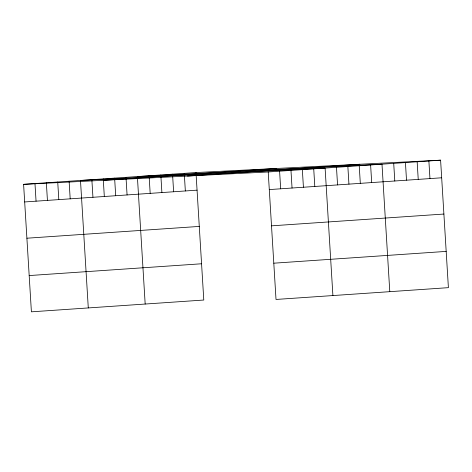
<?xml version="1.0" encoding="UTF-8"?>
<svg xmlns="http://www.w3.org/2000/svg" width="472" height="472" viewBox="0 0 472 472"><rect width="100%" height="100%" fill="white"/><g stroke="black" fill="none" stroke-linecap="round" stroke-linejoin="round"><path stroke-width="0.71" d="M23.6 184.34L195.986 172.551L440.6 160.173L448.4 287.66L276.014 299.449L268.214 171.967L23.6 184.34L31.4 311.827L203.786 300.033L195.986 172.551M104.324 180.257L276.71 168.469M187.49 176.05L359.882 164.262M268.214 171.967L440.6 160.173M24.68 201.951L197.066 190.157M269.294 189.579L441.68 177.785M26.892 238.212L199.284 226.418M271.512 225.84L443.898 214.046M29.181 275.565L201.568 263.771M273.795 263.193L446.182 251.399M428.883 160.976L429.957 178.587M417.159 161.778L418.233 179.389M405.436 162.58L406.51 180.192M393.713 163.383L394.793 180.994M389.789 291.666L381.99 164.185L137.376 176.558L145.175 304.039M370.614 164.964L371.688 182.575M359.233 165.743L360.313 183.354M347.858 166.522L348.938 184.133M336.483 167.3L337.557 184.912M332.902 295.56L325.102 168.079L80.488 180.452L88.288 307.933M313.727 168.858L314.8 186.464M302.346 169.637L303.425 187.242M290.97 170.416L292.044 188.021M279.595 171.188L280.669 188.8M184.269 173.354L185.343 190.959M172.545 174.15L173.619 191.762M160.822 174.953L161.896 192.564M149.099 175.755L150.179 193.367M126 177.336L127.074 194.948M114.619 178.115L115.699 195.727M103.244 178.894L104.318 196.505M91.863 179.673L92.943 197.284M69.113 181.23L70.186 198.842M57.731 182.009L58.811 199.615M46.356 182.788L47.43 200.393M34.975 183.567L36.055 201.172"/></g></svg>
